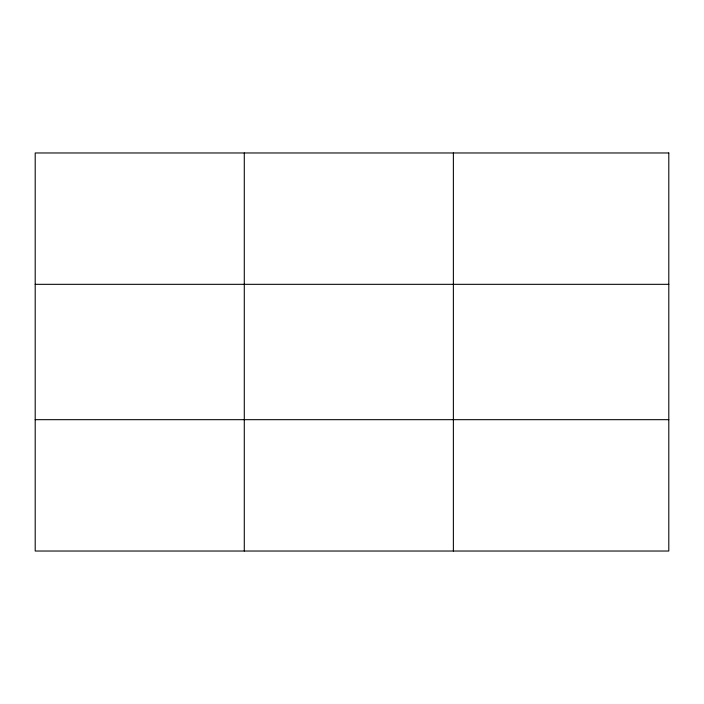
<?xml version="1.0" encoding="UTF-8"?>
<svg xmlns="http://www.w3.org/2000/svg" width="704" height="704" viewBox="0 0 704 704"><rect width="100%" height="100%" fill="white"/><g stroke="black" fill="none" stroke-linecap="round" stroke-linejoin="round"><path stroke-width="1.06" d="M244.288 152.97L244.288 551.03M453.376 152.97L453.376 551.03M35.2 284.328L668.8 284.328M35.2 419.672L668.8 419.672M668.8 152.97L668.8 551.03L35.2 551.03L35.2 152.97L668.8 152.97"/></g></svg>
